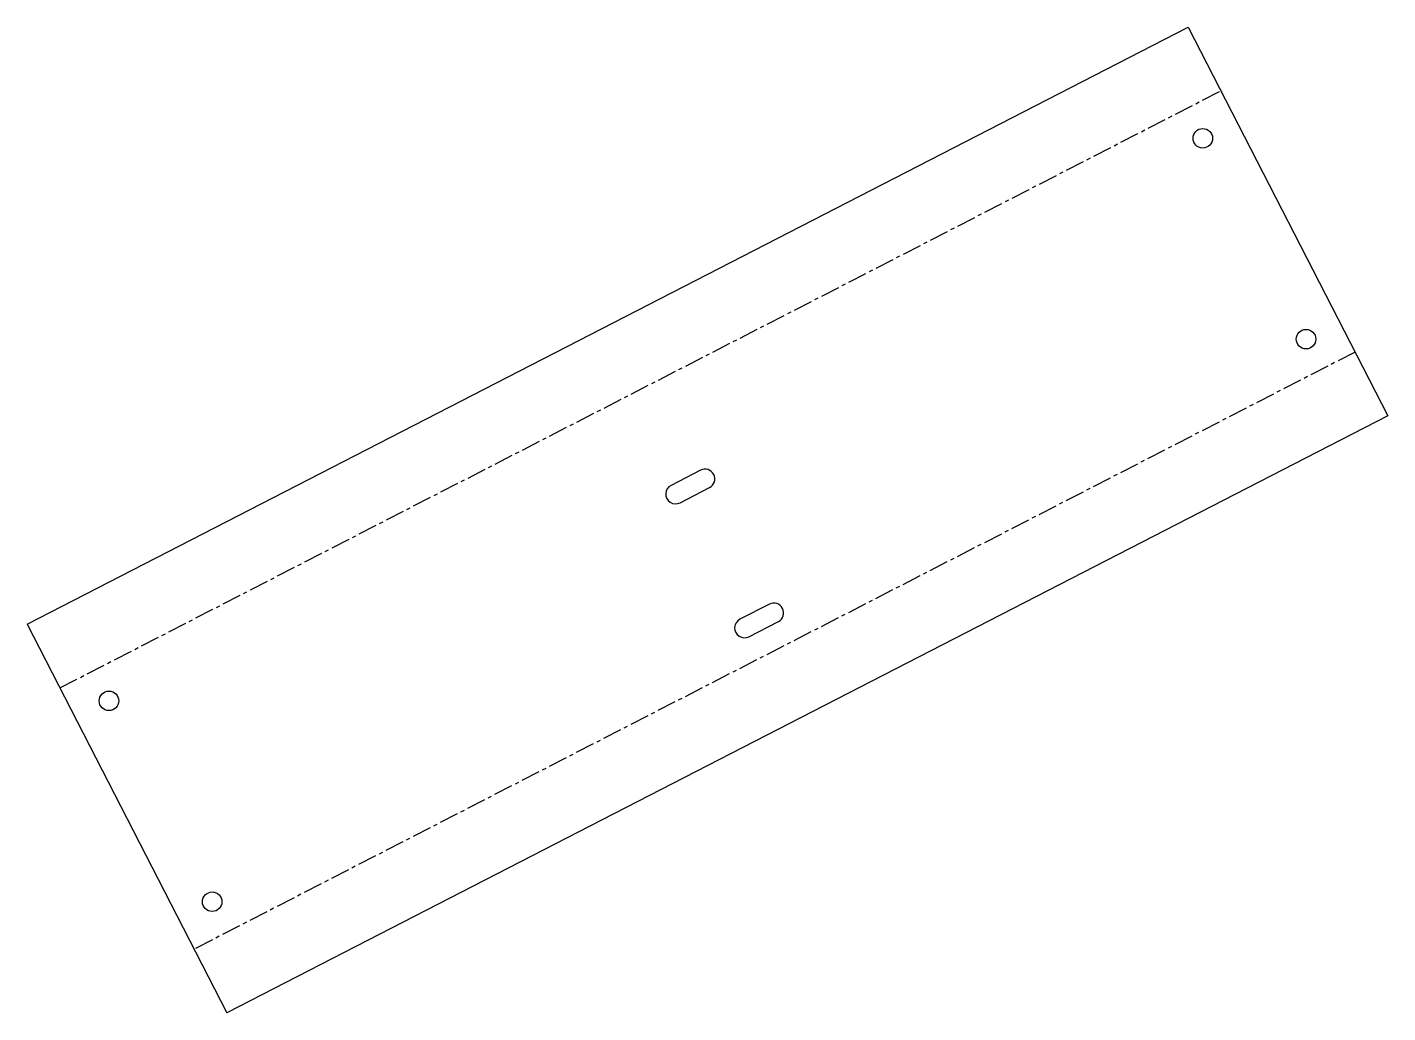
# Model space of a CAD drawing. Header units: millimetres. Extents: x 2221 to 3125, y -5538 to -4884.
import ezdxf

# ---------------------------------------------------------------- set-up
doc = ezdxf.new("R2010")
doc.units = ezdxf.units.MM
doc.linetypes.add('CENTERX2', pattern=[20.32, 12.7, -2.54, 2.54, -2.54])

msp = doc.modelspace()

# ---------------------------------------------------------------- linework, layer by layer
at = {"color": 7, "linetype": 'Continuous', "lineweight": 25}
for p, q in [((2220.84, -5280.45), (2991.87, -4883.98)), ((2991.87, -4883.98), (3124.55, -5142)), ((3124.55, -5142), (2353.52, -5538.47)), ((2668.08, -5178.18), (2648.51, -5188.24)), ((2654.46, -5199.8), (2674.02, -5189.74)), ((2713.8, -5267.11), (2694.24, -5277.17)), ((2220.84, -5280.45), (2353.52, -5538.47)), ((2700.18, -5288.74), (2719.75, -5278.67))]:
    msp.add_line(p, q, dxfattribs=at)
at = {"color": 7, "linetype": 'CENTERX2'}
for p, q in [((2242.58, -5322.72), (3013.61, -4926.25)), ((3102.82, -5099.73), (2331.78, -5496.2))]:
    msp.add_line(p, q, dxfattribs=at)
at = {"color": 7, "linetype": 'Continuous', "lineweight": 25}
for centre in [(3001.68, -4957.72), (3070.28, -5091.12), (2275.12, -5331.33), (2343.71, -5464.73)]:
    msp.add_circle(centre, 6.5, dxfattribs=at)
for centre, start, end in [((2671.05, -5183.96), 297.2126, 117.2126), ((2651.48, -5194.02), 117.2126, 297.2126), ((2716.78, -5272.89), 297.2126, 117.2126), ((2697.21, -5282.95), 117.2126, 297.2126)]:
    msp.add_arc(centre, 6.5, start, end, dxfattribs=at)

doc.saveas('drawing.dxf')
